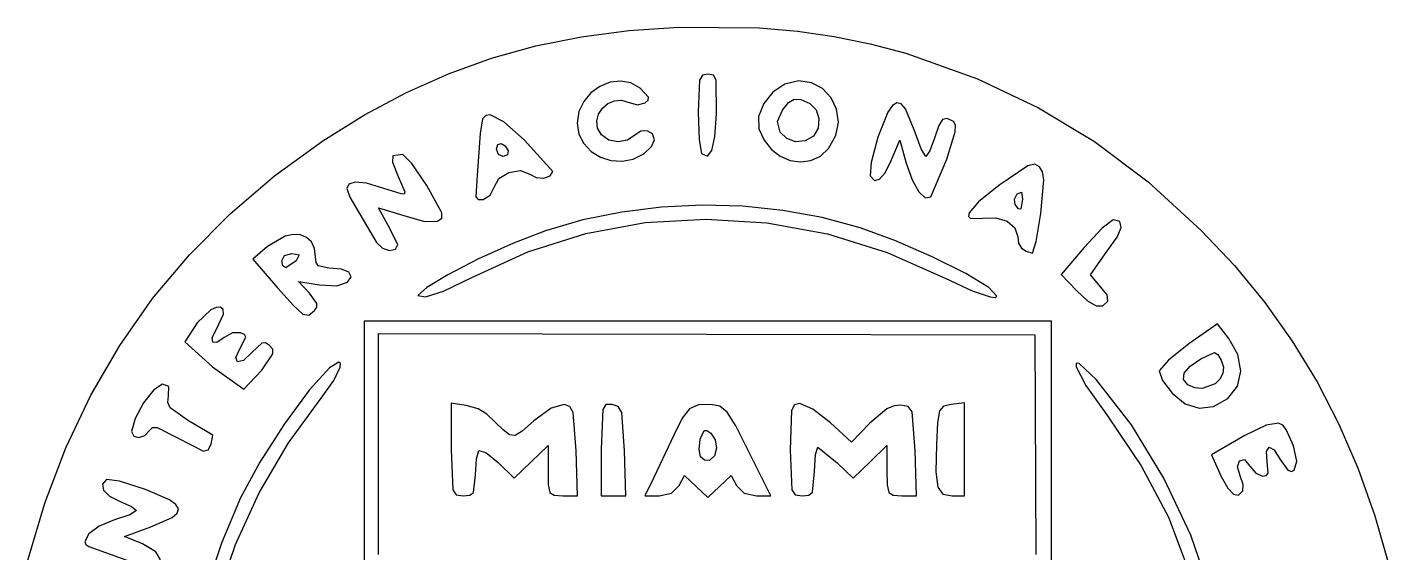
# Model space of a CAD drawing. Extents: x 1 to 102, y -1 to 101.
# Drawn here: x 1.7 to 100.9, y 62.2 to 100.5 of the extents above; entities that cross this region are included whole.
import ezdxf

# ---------------------------------------------------------------- set-up
doc = ezdxf.new("R2010")
doc.units = 0

msp = doc.modelspace()

# ---------------------------------------------------------------- linework, layer by layer
at = {"layer": 'Image'}
for p, q in [((42.095794, 99.827374), (45.559125, 100.276367)), ((45.559125, 100.276367), (49.186215, 100.515005)), ((49.186215, 100.515005), (55.073035, 100.468935)), ((55.073035, 100.468935), (57.835428, 100.23403)), ((57.835428, 100.23403), (60.514501, 99.851412)), ((38.769479, 99.159489), (42.095794, 99.827374)), ((60.514501, 99.851412), (63.13827, 99.316231)), ((63.13827, 99.316231), (65.734753, 98.62364)), ((32.420918, 97.132893), (35.553436, 98.264175)), ((35.553436, 98.264175), (38.769479, 99.159489)), ((65.734753, 98.62364), (70.957933, 96.746827)), ((29.345183, 95.757106), (32.420918, 97.132893)), ((44.182234, 96.505705), (43.446323, 96.208734)), ((44.948426, 96.600071), (44.182234, 96.505705)), ((45.696281, 96.464966), (44.948426, 96.600071)), ((46.377177, 96.073526), (45.696281, 96.464966)), ((50.708491, 96.668822), (50.597324, 94.332175)), ((50.924837, 97.021913), (50.708491, 96.668822)), ((51.317145, 97.095597), (50.924837, 97.021913)), ((51.711532, 97.024878), (51.317145, 97.095597)), ((51.914639, 96.666845), (51.711532, 97.024878)), ((51.934508, 94.213579), (51.914639, 96.666845)), ((56.904673, 96.372379), (56.03545, 95.796393)), ((57.93102, 96.607016), (56.904673, 96.372379)), ((58.865792, 96.477848), (57.93102, 96.607016)), ((59.665158, 96.049378), (58.865792, 96.477848)), ((70.957933, 96.746827), (75.400529, 94.648369)), ((26.299486, 94.128277), (29.345183, 95.757106)), ((42.789314, 95.736024), (42.259825, 95.114441)), ((43.446323, 96.208734), (42.789314, 95.736024)), ((46.984996, 95.420254), (46.377177, 96.073526)), ((46.959347, 95.209235), (46.984996, 95.420254)), ((56.03545, 95.796393), (55.372283, 94.954595)), ((57.183262, 95.02677), (57.597671, 95.278773)), ((57.597671, 95.278773), (58.085341, 95.251376)), ((58.085341, 95.251376), (58.734397, 94.966521)), ((60.285282, 95.386111), (59.665158, 96.049378)), ((60.682333, 94.552548), (60.285282, 95.386111)), ((41.906478, 94.37085), (41.777891, 93.532117)), ((42.259825, 95.114441), (41.906478, 94.37085)), ((43.34179, 94.183483), (43.61918, 94.619237)), ((43.61918, 94.619237), (44.014266, 94.959112)), ((44.014266, 94.959112), (44.494071, 95.16507)), ((44.494071, 95.16507), (45.025619, 95.199075)), ((45.025619, 95.199075), (45.57593, 95.023092)), ((45.57593, 95.023092), (46.189126, 94.854047)), ((46.189126, 94.854047), (46.735782, 95.010715)), ((46.735782, 95.010715), (46.959347, 95.209235)), ((50.597324, 94.332175), (50.668568, 92.309263)), ((55.372283, 94.954595), (55.006496, 94.0059)), ((56.390044, 93.642023), (56.753987, 94.473424)), ((56.753987, 94.473424), (57.183262, 95.02677)), ((58.734397, 94.966521), (59.187791, 94.51256)), ((59.187791, 94.51256), (59.392976, 93.863241)), ((60.812476, 93.613194), (60.682333, 94.552548)), ((64.419387, 94.322899), (63.699013, 92.508986)), ((64.752407, 94.807021), (64.419387, 94.322899)), ((65.073863, 95.010566), (64.752407, 94.807021)), ((65.38867, 94.934518), (65.073863, 95.010566)), ((65.701739, 94.579861), (65.38867, 94.934518)), ((66.342311, 93.038658), (65.701739, 94.579861)), ((75.400529, 94.648369), (79.484076, 92.186744)), ((23.257081, 92.237869), (26.299486, 94.128277)), ((34.895333, 93.857773), (34.719277, 92.785147)), ((35.122721, 94.098456), (34.895333, 93.857773)), ((35.452108, 94.14069), (35.122721, 94.098456)), ((36.444157, 93.625726), (35.452108, 94.14069)), ((37.926036, 92.304707), (36.444157, 93.625726)), ((41.777891, 93.532117), (41.907191, 92.733944)), ((43.215076, 93.689884), (43.34179, 94.183483)), ((43.272013, 93.176478), (43.215076, 93.689884)), ((51.81637, 92.555941), (51.934508, 94.213579)), ((51.934508, 94.213579), (51.934508, 94.213579)), ((55.006496, 94.0059), (55.029412, 93.109221)), ((56.581879, 92.885926), (56.390044, 93.642023)), ((59.392976, 93.863241), (59.333628, 93.168944)), ((60.631879, 92.632552), (60.812476, 93.613194)), ((68.132013, 93.362864), (67.841732, 92.509492)), ((68.402777, 93.793105), (68.132013, 93.362864)), ((68.730219, 93.864055), (68.402777, 93.793105)), ((69.190539, 93.639554), (68.730219, 93.864055)), ((69.346121, 93.386811), (69.190539, 93.639554)), ((69.327824, 92.890048), (69.346121, 93.386811)), ((34.719277, 92.785147), (34.489468, 89.739313)), ((40.014004, 90.000643), (37.926036, 92.304707)), ((41.907191, 92.733944), (42.264602, 92.041812)), ((43.545581, 92.6813), (43.272013, 93.176478)), ((44.0849, 92.304029), (43.545581, 92.6813)), ((44.771995, 92.174877), (44.0849, 92.304029)), ((45.457941, 92.294838), (44.771995, 92.174877)), ((45.993815, 92.664911), (45.457941, 92.294838)), ((46.421136, 92.954868), (45.993815, 92.664911)), ((46.889507, 92.971766), (46.421136, 92.954868)), ((47.267161, 92.747851), (46.889507, 92.971766)), ((47.192013, 91.821106), (47.422328, 92.315364)), ((47.422328, 92.315364), (47.267161, 92.747851)), ((50.668568, 92.309263), (50.839859, 91.326218)), ((51.59866, 91.533012), (51.81637, 92.555941)), ((55.029412, 93.109221), (55.398425, 92.282699)), ((55.398425, 92.282699), (55.929689, 91.616569)), ((57.046739, 92.405159), (56.581879, 92.885926)), ((56.581879, 92.885926), (56.581879, 92.885926)), ((57.699557, 92.181754), (57.046739, 92.405159)), ((58.993426, 92.580048), (58.396423, 92.233966)), ((59.333628, 93.168944), (58.993426, 92.580048)), ((60.096708, 91.675124), (60.631879, 92.632552)), ((63.699013, 92.508986), (63.201147, 90.661106)), ((64.65878, 90.810801), (65.285768, 92.287105)), ((65.285768, 92.287105), (65.756522, 90.605733)), ((66.842567, 91.668339), (66.342311, 93.038658)), ((67.841732, 92.509492), (67.474844, 91.512896)), ((68.726469, 90.910932), (69.327824, 92.890048)), ((19.742449, 89.700731), (23.257081, 92.237869)), ((35.89827, 91.637348), (36.002646, 91.965821)), ((36.045076, 91.256704), (35.89827, 91.637348)), ((35.89827, 91.637348), (35.89827, 91.637348)), ((36.002646, 91.965821), (36.248265, 92.045881)), ((36.398038, 91.098383), (36.045076, 91.256704)), ((36.248265, 92.045881), (36.533859, 91.891663)), ((36.533859, 91.891663), (36.758164, 91.517306)), ((36.758164, 91.517306), (36.709979, 91.221441)), ((42.264602, 92.041812), (42.804389, 91.476771)), ((42.804389, 91.476771), (43.480818, 91.059874)), ((45.87262, 90.908572), (46.638278, 91.294775)), ((46.638278, 91.294775), (47.192013, 91.821106)), ((46.638278, 91.294775), (46.638278, 91.294775)), ((50.839859, 91.326218), (51.275212, 91.128526)), ((51.275212, 91.128526), (51.59866, 91.533012)), ((55.929689, 91.616569), (56.579851, 91.1231)), ((58.396423, 92.233966), (57.699557, 92.181754)), ((59.502378, 91.121238), (60.096708, 91.675124)), ((60.096708, 91.675124), (60.096708, 91.675124)), ((67.186442, 91.098383), (66.842567, 91.668339)), ((67.474844, 91.512896), (67.186442, 91.098383)), ((79.484076, 92.186744), (83.375413, 89.248995)), ((28.365181, 91.151299), (28.32999, 90.684623)), ((28.32999, 90.684623), (28.750816, 89.636921)), ((29.078378, 91.239494), (28.365181, 91.151299)), ((29.742571, 90.590824), (29.078378, 91.239494)), ((30.843411, 88.981719), (29.742571, 90.590824)), ((36.709979, 91.221441), (36.398038, 91.098383)), ((43.480818, 91.059874), (44.248156, 90.812173)), ((44.248156, 90.812173), (45.060668, 90.754722)), ((45.060668, 90.754722), (45.87262, 90.908572)), ((56.579851, 91.1231), (57.305555, 90.814563)), ((57.305555, 90.814563), (58.063447, 90.703227)), ((58.063447, 90.703227), (58.810173, 90.801362)), ((58.810173, 90.801362), (59.502378, 91.121238)), ((63.201147, 90.661106), (63.121233, 89.686767)), ((64.217934, 89.924277), (64.65878, 90.810801)), ((65.756522, 90.605733), (66.18302, 89.404022)), ((67.555411, 88.165291), (68.726469, 90.910932)), ((68.726469, 90.910932), (68.726469, 90.910932)), ((74.62389, 90.425678), (72.493628, 88.999593)), ((75.129086, 90.542474), (74.62389, 90.425678)), ((75.467573, 90.355993), (75.129086, 90.542474)), ((75.691844, 89.988927), (75.467573, 90.355993)), ((16.501697, 86.937806), (19.742449, 89.700731)), ((28.750816, 89.636921), (29.227694, 88.52708)), ((34.489468, 89.739313), (34.403716, 88.167795)), ((35.707632, 88.825504), (36.081731, 89.493477)), ((36.081731, 89.493477), (36.816862, 89.944669)), ((36.816862, 89.944669), (37.65328, 90.081838)), ((37.65328, 90.081838), (38.33124, 89.807738)), ((38.33124, 89.807738), (38.791822, 89.566793)), ((38.791822, 89.566793), (39.348311, 89.532671)), ((39.348311, 89.532671), (39.816955, 89.68431)), ((39.816955, 89.68431), (40.014004, 90.000643)), ((63.121233, 89.686767), (63.454736, 89.366336)), ((63.454736, 89.366336), (63.818444, 89.444148)), ((63.818444, 89.444148), (64.217934, 89.924277)), ((66.18302, 89.404022), (66.668675, 88.537462)), ((75.557264, 86.953249), (75.779028, 89.395129)), ((75.779028, 89.395129), (75.691844, 89.988927)), ((25.156017, 89.08149), (25.013811, 88.761545)), ((25.013811, 88.761545), (25.211424, 88.141695)), ((25.610446, 89.225125), (25.156017, 89.08149)), ((26.429645, 89.149709), (25.610446, 89.225125)), ((28.971095, 88.377038), (26.429645, 89.149709)), ((29.187893, 88.350306), (28.971095, 88.377038)), ((29.227694, 88.52708), (29.187893, 88.350306)), ((31.931458, 87.00498), (30.843411, 88.981719)), ((34.933507, 87.97903), (35.437603, 88.280462)), ((35.437603, 88.280462), (35.707632, 88.825504)), ((35.707632, 88.825504), (35.707632, 88.825504)), ((66.668675, 88.537462), (67.147976, 88.094926)), ((72.493628, 88.999593), (71.0256, 87.807916)), ((73.633165, 87.98753), (73.840808, 88.377458)), ((73.840808, 88.377458), (74.14521, 88.507509)), ((74.14521, 88.507509), (74.233404, 87.993942)), ((83.375413, 89.248995), (87.241379, 85.722163)), ((25.211424, 88.141695), (27.177225, 84.847926)), ((28.018258, 86.079832), (27.31402, 87.368854)), ((27.31402, 87.368854), (29.1449, 86.807145)), ((34.403716, 88.167795), (34.576197, 87.9619)), ((34.576197, 87.9619), (34.933507, 87.97903)), ((47.937076, 87.418829), (45.028405, 87.061534)), ((50.887952, 87.557064), (47.937076, 87.418829)), ((53.845399, 87.475896), (50.887952, 87.557064)), ((56.773781, 87.174981), (53.845399, 87.475896)), ((67.147976, 88.094926), (67.555411, 88.165291)), ((71.0256, 87.807916), (70.335909, 86.99718)), ((73.685241, 87.601347), (73.633165, 87.98753)), ((73.924837, 87.293818), (73.685241, 87.601347)), ((73.685241, 87.601347), (73.685241, 87.601347)), ((74.096163, 87.256812), (73.924837, 87.293818)), ((74.233404, 87.993942), (74.096163, 87.256812)), ((13.538231, 83.953529), (16.501697, 86.937806)), ((29.1449, 86.807145), (30.665212, 86.36809)), ((30.665212, 86.36809), (31.615486, 86.400066)), ((31.615486, 86.400066), (31.922281, 86.6203)), ((31.922281, 86.6203), (31.931458, 87.00498)), ((42.197574, 86.485524), (39.480218, 85.691144)), ((45.028405, 87.061534), (42.197574, 86.485524)), ((46.747742, 86.285762), (51.162106, 86.548092)), ((51.162106, 86.548092), (55.601168, 86.274645)), ((59.637465, 86.653973), (56.773781, 87.174981)), ((62.400816, 85.91253), (59.637465, 86.653973)), ((70.335909, 86.99718), (70.286732, 86.742495)), ((70.286732, 86.742495), (70.436692, 86.59244)), ((70.436692, 86.59244), (71.340088, 86.618748)), ((71.340088, 86.618748), (72.287176, 86.643923)), ((72.287176, 86.643923), (73.09936, 86.384889)), ((73.09936, 86.384889), (73.667042, 85.90068)), ((75.222134, 84.905951), (75.557264, 86.953249)), ((75.557264, 86.953249), (75.557264, 86.953249)), ((80.827159, 86.489255), (80.036245, 85.890837)), ((81.327878, 86.368095), (80.827159, 86.489255)), ((81.425724, 85.942605), (81.327878, 86.368095)), ((21.092837, 85.421712), (20.502188, 85.292261)), ((21.624227, 85.39352), (21.092837, 85.421712)), ((22.074894, 85.212265), (21.624227, 85.39352)), ((28.72381, 84.697939), (28.018258, 86.079832)), ((39.480218, 85.691144), (37.138399, 84.786308)), ((38.179082, 84.153541), (42.40457, 85.487598)), ((42.40457, 85.487598), (46.747742, 86.285762)), ((55.601168, 86.274645), (60.018433, 85.46548)), ((60.018433, 85.46548), (64.367408, 84.120655)), ((64.920563, 84.993186), (62.400816, 85.91253)), ((73.667042, 85.90068), (73.880625, 85.250329)), ((80.036245, 85.890837), (78.724687, 84.484417)), ((81.124756, 85.23541), (81.425724, 85.942605)), ((87.241379, 85.722163), (89.665, 83.162927)), ((19.22897, 84.542124), (18.145332, 83.630302)), ((20.502188, 85.292261), (19.22897, 84.542124)), ((22.423374, 84.882523), (22.074894, 85.212265)), ((22.648203, 84.408873), (22.423374, 84.882523)), ((22.727915, 83.795892), (22.648203, 84.408873)), ((27.177225, 84.847926), (27.603285, 84.439698)), ((27.603285, 84.439698), (28.115382, 84.267732)), ((28.115382, 84.267732), (28.545048, 84.348366)), ((28.545048, 84.348366), (28.72381, 84.697939)), ((28.72381, 84.697939), (28.72381, 84.697939)), ((37.138399, 84.786308), (34.606723, 83.647147)), ((67.653992, 83.806534), (64.920563, 84.993186)), ((73.880625, 85.250329), (73.947657, 84.788291)), ((73.947657, 84.788291), (74.149715, 84.43872)), ((74.149715, 84.43872), (74.488245, 84.200042)), ((74.96469, 84.070687), (75.222134, 84.905951)), ((78.724687, 84.484417), (77.042368, 82.502602)), ((80.42903, 84.269139), (81.124756, 85.23541)), ((10.855461, 80.752337), (13.538231, 83.953529)), ((18.145332, 83.630302), (19.960362, 81.543516)), ((20.258474, 83.51367), (20.47146, 83.892312)), ((20.349413, 83.139946), (20.258474, 83.51367)), ((20.258474, 83.51367), (20.258474, 83.51367)), ((20.47146, 83.892312), (21.007224, 84.042836)), ((21.316806, 83.51367), (20.568055, 82.984504)), ((21.007224, 84.042836), (21.534191, 83.944041)), ((21.534191, 83.944041), (21.316806, 83.51367)), ((22.770435, 83.395224), (22.727915, 83.795892)), ((22.922146, 83.14587), (22.770435, 83.395224)), ((34.606723, 83.647147), (32.350589, 82.496263)), ((34.117774, 82.283532), (38.179082, 84.153541)), ((64.367408, 84.120655), (68.601599, 82.24023)), ((70.102513, 82.584345), (67.653992, 83.806534)), ((74.488245, 84.200042), (74.96469, 84.070687)), ((79.172285, 82.475552), (80.42903, 84.269139)), ((20.568055, 82.984504), (20.349413, 83.139946)), ((23.698053, 82.979102), (22.922146, 83.14587)), ((24.604699, 82.893861), (23.698053, 82.979102)), ((25.161074, 82.671992), (24.604699, 82.893861)), ((25.049866, 81.950156), (25.323892, 82.346441)), ((25.323892, 82.346441), (25.161074, 82.671992)), ((32.350589, 82.496263), (30.835394, 81.556261)), ((71.767536, 81.558391), (70.102513, 82.584345)), ((77.042368, 82.502602), (78.17653, 81.332444)), ((79.933972, 81.598881), (79.172285, 82.475552)), ((89.665, 83.162927), (91.877799, 80.477023)), ((19.960362, 81.543516), (21.113525, 80.247974)), ((22.284474, 81.152534), (21.493194, 82.006611)), ((21.493194, 82.006611), (23.004699, 81.756933)), ((23.004699, 81.756933), (24.275714, 81.677588)), ((24.275714, 81.677588), (25.049866, 81.950156)), ((30.835394, 81.556261), (30.17863, 80.972107)), ((32.038943, 81.286003), (34.117774, 82.283532)), ((34.117774, 82.283532), (34.117774, 82.283532)), ((68.601599, 82.24023), (70.551293, 81.326252)), ((72.353554, 80.938104), (71.767536, 81.558391)), ((80.402332, 81.041886), (79.933972, 81.598881)), ((8.456793, 77.338666), (10.855461, 80.752337)), ((22.821742, 80.38924), (22.284474, 81.152534)), ((22.820713, 80.121297), (22.821742, 80.38924)), ((30.17863, 80.972107), (30.726511, 80.875684)), ((30.726511, 80.875684), (32.038943, 81.286003)), ((70.551293, 81.326252), (71.875042, 80.876468)), ((71.875042, 80.876468), (72.233659, 80.840407)), ((72.233659, 80.840407), (72.353554, 80.938104)), ((78.17653, 81.332444), (78.972583, 80.599707)), ((78.972583, 80.599707), (79.596401, 80.235185)), ((80.076729, 80.229229), (80.442318, 80.572196)), ((80.442318, 80.572196), (80.402332, 81.041886)), ((80.442318, 80.572196), (80.442318, 80.572196)), ((91.877799, 80.477023), (93.883051, 77.658615)), ((15.086584, 79.933687), (14.102824, 78.982461)), ((15.494663, 80.118521), (15.086584, 79.933687)), ((15.807254, 80.122447), (15.494663, 80.118521)), ((15.508435, 78.523235), (16.027112, 79.626408)), ((15.994642, 79.955173), (15.807254, 80.122447)), ((16.027112, 79.626408), (15.994642, 79.955173)), ((21.113525, 80.247974), (21.798417, 79.630337)), ((21.798417, 79.630337), (22.237913, 79.552808)), ((22.237913, 79.552808), (22.65489, 79.877594)), ((22.65489, 79.877594), (22.820713, 80.121297)), ((22.65489, 79.877594), (22.65489, 79.877594)), ((79.596401, 80.235185), (80.076729, 80.229229)), ((14.102824, 78.982461), (13.202927, 77.599933)), ((15.201446, 77.92485), (15.508435, 78.523235)), ((51.302879, 79.103952), (26.255688, 79.103952)), ((26.255688, 79.103952), (26.255688, 62.746018)), ((76.350068, 79.103952), (51.302879, 79.103952)), ((76.350068, 62.746018), (76.350068, 79.103952)), ((88.42271, 78.913349), (86.355134, 77.457275)), ((89.263795, 77.862127), (88.42271, 78.913349)), ((13.202927, 77.599933), (15.228483, 75.790228)), ((15.23094, 77.582131), (15.201446, 77.92485)), ((15.539965, 77.556967), (15.23094, 77.582131)), ((16.071573, 77.911249), (15.539965, 77.556967)), ((16.681437, 78.253217), (16.071573, 77.911249)), ((17.259023, 78.271151), (16.681437, 78.253217)), ((17.252993, 77.202698), (17.635661, 77.955753)), ((17.542051, 78.131929), (17.259023, 78.271151)), ((17.635661, 77.955753), (17.542051, 78.131929)), ((18.804554, 77.522422), (18.111477, 76.852465)), ((19.075577, 77.528254), (18.804554, 77.522422)), ((19.37169, 77.344084), (19.075577, 77.528254)), ((27.314136, 62.128659), (27.31425, 78.22201)), ((27.31425, 78.22201), (51.214799, 78.166458)), ((51.214799, 78.166458), (75.115347, 78.110906)), ((75.115347, 78.110906), (75.207771, 62.115091)), ((86.355134, 77.457275), (84.864451, 76.278698)), ((89.924035, 76.689544), (89.263795, 77.862127)), ((93.883051, 77.658615), (95.684034, 74.701867)), ((6.345637, 73.716952), (8.456793, 77.338666)), ((16.926607, 76.477691), (17.252993, 77.202698)), ((17.045753, 76.14303), (16.926607, 76.477691)), ((18.111477, 76.852465), (17.48314, 76.250644)), ((18.814965, 75.535273), (19.619661, 76.743529)), ((19.611358, 77.068107), (19.37169, 77.344084)), ((19.619661, 76.743529), (19.611358, 77.068107)), ((86.442819, 75.831154), (87.229287, 76.379512)), ((87.229287, 76.379512), (88.218366, 76.823284)), ((88.218366, 76.823284), (88.460998, 76.673395)), ((88.460998, 76.673395), (88.707851, 76.261971)), ((90.128263, 75.481721), (89.924035, 76.689544)), ((15.228483, 75.790228), (17.494806, 74.167693)), ((17.48314, 76.250644), (17.045753, 76.14303)), ((17.494806, 74.167693), (18.814965, 75.535273)), ((18.814965, 75.535273), (18.814965, 75.535273)), ((23.731645, 75.719052), (22.269442, 74.091688)), ((24.424457, 76.138048), (23.731645, 75.719052)), ((24.067794, 74.802474), (24.516007, 75.755761)), ((24.541546, 76.032672), (24.424457, 76.138048)), ((24.516007, 75.755761), (24.541546, 76.032672)), ((78.354702, 76.027163), (78.125534, 76.066187)), ((78.125534, 76.066187), (78.13893, 75.790338)), ((78.13893, 75.790338), (78.851805, 74.427899)), ((79.582346, 74.870627), (78.354702, 76.027163)), ((84.864451, 76.278698), (84.183873, 75.489801)), ((84.183873, 75.489801), (84.415845, 74.801912)), ((86.011563, 75.316736), (86.442819, 75.831154)), ((88.707851, 76.261971), (88.862473, 75.769364)), ((88.862473, 75.769364), (88.816528, 75.303928)), ((89.879024, 74.369849), (90.128263, 75.481721)), ((11.564873, 74.517848), (10.944448, 74.117713)), ((12.043286, 74.344159), (11.564873, 74.517848)), ((23.141315, 73.508474), (24.067794, 74.802474)), ((78.851805, 74.427899), (80.410102, 72.207594)), ((82.174796, 71.55902), (79.582346, 74.870627)), ((84.415845, 74.801912), (85.119161, 73.866182)), ((85.948002, 74.860739), (86.011563, 75.316736)), ((86.26462, 74.487646), (85.948002, 74.860739)), ((86.78809, 74.262904), (86.26462, 74.487646)), ((86.26462, 74.487646), (86.26462, 74.487646)), ((88.261199, 74.554981), (87.318387, 74.215947)), ((88.604581, 74.890766), (88.261199, 74.554981)), ((88.816528, 75.303928), (88.604581, 74.890766)), ((95.684034, 74.701867), (97.284022, 71.600944)), ((4.525398, 69.891632), (6.345637, 73.716952)), ((10.944448, 74.117713), (10.202697, 73.16419)), ((11.956422, 73.193622), (12.007926, 73.668563)), ((12.007926, 73.668563), (12.043286, 74.344159)), ((22.269442, 74.091688), (20.467214, 71.629598)), ((20.749834, 70.242608), (23.141315, 73.508474)), ((85.119161, 73.866182), (86.083237, 73.094391)), ((87.318387, 74.215947), (86.78809, 74.262904)), ((88.138588, 72.901468), (89.178864, 73.485122)), ((89.178864, 73.485122), (89.879024, 74.369849)), ((89.178864, 73.485122), (89.178864, 73.485122)), ((10.202697, 73.16419), (9.581165, 72.027601)), ((12.129814, 72.798517), (11.956422, 73.193622)), ((13.468985, 71.85305), (12.129814, 72.798517)), ((33.694304, 72.977533), (32.60568, 73.149102)), ((32.60568, 73.149102), (32.60568, 69.776536)), ((34.58378, 72.716727), (33.694304, 72.977533)), ((35.193606, 72.330609), (34.58378, 72.716727)), ((39.888751, 72.783561), (38.619966, 71.845472)), ((40.832359, 73.039855), (39.888751, 72.783561)), ((41.258115, 72.898304), (40.832359, 73.039855)), ((41.5015, 72.45803), (41.258115, 72.898304)), ((41.702935, 69.66716), (41.5015, 72.45803)), ((43.647764, 72.689987), (43.541779, 69.779891)), ((43.884254, 73.04363), (43.647764, 72.689987)), ((44.335528, 73.043081), (43.884254, 73.04363)), ((44.77798, 72.903804), (44.335528, 73.043081)), ((45.028145, 72.470146), (44.77798, 72.903804)), ((45.230707, 69.66716), (45.028145, 72.470146)), ((49.978683, 72.73493), (49.442431, 72.047642)), ((50.614898, 73.016983), (49.978683, 72.73493)), ((51.522147, 73.03523), (50.614898, 73.016983)), ((52.166717, 72.913121), (51.522147, 73.03523)), ((52.704318, 72.476751), (52.166717, 72.913121)), ((53.33376, 71.482388), (52.704318, 72.476751)), ((57.407063, 72.60425), (57.300095, 69.755354)), ((57.621088, 73.023037), (57.407063, 72.60425)), ((58.01353, 73.106739), (57.621088, 73.023037)), ((58.963557, 72.695483), (58.01353, 73.106739)), ((60.245814, 71.706717), (58.963557, 72.695483)), ((64.353375, 72.723274), (63.107549, 71.681936)), ((64.875399, 72.94306), (64.353375, 72.723274)), ((65.373176, 72.987034), (64.875399, 72.94306)), ((65.905217, 72.892169), (65.373176, 72.987034)), ((66.190785, 72.509035), (65.905217, 72.892169)), ((66.397345, 69.660427), (66.190785, 72.509035)), ((68.172469, 72.581782), (68.032314, 71.738853)), ((68.472809, 72.929144), (68.172469, 72.581782)), ((69.029938, 73.041977), (68.472809, 72.929144)), ((70.000076, 73.153605), (69.029938, 73.041977)), ((70.000076, 69.778788), (70.000076, 73.153605)), ((86.083237, 73.094391), (87.098213, 72.772022)), ((87.098213, 72.772022), (88.138588, 72.901468)), ((9.581165, 72.027601), (9.321395, 71.078269)), ((15.239701, 70.812553), (13.468985, 71.85305)), ((20.467214, 71.629598), (18.677114, 68.84692)), ((36.390502, 71.198416), (35.193606, 72.330609)), ((38.619966, 71.845472), (37.778053, 71.108049)), ((49.442431, 72.047642), (48.835074, 70.813686)), ((54.253853, 69.686303), (53.33376, 71.482388)), ((61.76466, 70.306692), (60.245814, 71.706717)), ((63.107549, 71.681936), (61.76466, 70.306692)), ((68.032314, 71.738853), (67.955741, 70.139314)), ((80.410102, 72.207594), (82.879861, 68.588388)), ((84.532689, 67.682298), (82.174796, 71.55902)), ((91.97967, 71.531352), (90.428101, 70.797038)), ((92.87894, 71.694447), (91.97967, 71.531352)), ((93.181089, 71.541026), (92.87894, 71.694447)), ((93.436713, 71.219886), (93.181089, 71.541026)), ((97.284022, 71.600944), (98.686293, 68.350011)), ((9.321395, 71.078269), (9.477436, 70.744713)), ((9.477436, 70.744713), (9.845761, 70.650756)), ((9.845761, 70.650756), (10.279652, 70.788407)), ((10.279652, 70.788407), (10.632391, 71.149677)), ((10.632391, 71.149677), (10.847257, 71.367892)), ((10.847257, 71.367892), (11.19756, 71.369373)), ((11.19756, 71.369373), (12.67839, 70.626528)), ((12.67839, 70.626528), (14.559049, 69.652684)), ((15.113763, 70.158623), (15.239701, 70.812553)), ((36.866356, 70.843448), (36.390502, 71.198416)), ((37.261194, 70.793683), (36.866356, 70.843448)), ((37.778053, 71.108049), (37.261194, 70.793683)), ((48.835074, 70.813686), (47.371631, 67.726886)), ((50.667806, 69.766404), (50.755023, 70.512093)), ((50.755023, 70.512093), (51.036248, 71.157416)), ((51.036248, 71.157416), (51.231124, 71.154604)), ((51.231124, 71.154604), (51.510812, 70.963884)), ((51.510812, 70.963884), (51.836922, 70.472655)), ((51.836922, 70.472655), (51.925893, 69.859026)), ((90.428101, 70.797038), (87.99172, 69.384088)), ((93.96379, 70.04123), (93.436713, 71.219886)), ((2.999486, 65.86714), (4.525398, 69.891632)), ((14.559049, 69.652684), (14.899761, 69.740353)), ((14.899761, 69.740353), (15.113763, 70.158623)), ((15.113763, 70.158623), (15.113763, 70.158623)), ((18.628662, 66.620969), (20.749834, 70.242608)), ((32.60568, 69.776536), (32.716935, 66.829421)), ((34.440475, 69.083225), (34.610954, 69.702763)), ((34.610954, 69.702763), (35.125042, 69.540206)), ((35.125042, 69.540206), (36.022065, 68.810411)), ((38.426506, 68.873411), (39.661227, 70.070149)), ((39.661227, 70.070149), (39.661227, 68.23706)), ((41.804368, 66.403971), (41.702935, 69.66716)), ((43.541779, 69.779891), (43.541779, 66.403971)), ((45.33214, 66.403971), (45.230707, 69.66716)), ((50.772829, 69.227617), (50.667806, 69.766404)), ((51.925893, 69.859026), (51.785468, 69.299509)), ((55.884351, 66.403971), (54.253853, 69.686303)), ((57.300095, 69.755354), (57.411498, 66.827303)), ((59.136768, 69.413601), (59.31177, 69.931743)), ((59.31177, 69.931743), (60.722878, 68.804207)), ((63.120921, 68.873411), (64.355637, 70.070149)), ((64.355637, 70.070149), (64.355637, 68.23706)), ((66.498778, 66.403971), (66.397345, 69.660427)), ((67.955741, 70.139314), (67.920189, 68.142474)), ((70.000076, 66.403971), (70.000076, 69.778788)), ((91.994296, 69.631386), (92.198629, 69.925517)), ((92.048659, 68.873411), (91.994296, 69.631386)), ((92.198629, 69.925517), (92.56451, 69.737692)), ((92.56451, 69.737692), (92.994791, 69.049801)), ((94.212121, 68.912854), (93.96379, 70.04123)), ((18.677114, 68.84692), (17.251293, 66.257791)), ((34.369567, 67.932671), (34.440475, 69.083225)), ((36.022065, 68.810411), (37.191787, 67.676673)), ((37.191787, 67.676673), (38.426506, 68.873411)), ((51.063718, 68.99065), (50.772816, 69.227617)), ((50.772816, 69.227617), (50.772829, 69.227617)), ((51.423389, 68.970616), (51.063718, 68.99065)), ((51.785468, 69.299509), (51.423389, 68.970616)), ((59.06398, 68.167856), (59.136768, 69.413601)), ((60.722878, 68.804207), (61.886199, 67.676673)), ((61.886199, 67.676673), (63.120921, 68.873411)), ((82.879861, 68.588388), (84.855693, 64.828738)), ((87.99172, 69.384088), (88.704443, 67.801025)), ((89.87888, 68.496896), (90.043019, 68.949159)), ((90.092014, 67.845662), (89.87888, 68.496896)), ((90.043019, 68.949159), (90.40707, 69.027885)), ((90.40707, 69.027885), (90.793667, 68.558507)), ((90.793667, 68.558507), (91.234695, 68.033462)), ((92.118148, 68.036975), (92.048659, 68.873411)), ((92.994791, 69.049801), (93.565852, 68.251625)), ((94.025552, 68.261147), (94.212121, 68.912854)), ((7.487121, 67.594581), (7.197921, 67.233214)), ((8.436851, 67.449736), (7.487121, 67.594581)), ((10.325079, 66.85726), (8.436851, 67.449736)), ((34.230491, 66.645035), (34.369567, 67.932671)), ((34.369567, 67.932671), (34.369567, 67.932671)), ((39.661227, 68.23706), (39.680147, 67.188474)), ((47.371631, 67.726886), (46.702434, 66.403971)), ((49.203963, 67.142687), (49.599311, 67.881402)), ((49.599311, 67.881402), (50.451094, 67.081192)), ((52.154664, 67.081192), (53.006447, 67.881402)), ((53.006447, 67.881402), (53.401795, 67.142687)), ((58.931688, 66.668553), (59.06398, 68.167856)), ((59.06398, 68.167856), (59.06398, 68.167856)), ((64.355637, 68.23706), (64.374557, 67.188474)), ((67.920189, 68.142474), (68.050549, 67.015471)), ((86.494244, 63.540774), (84.532689, 67.682298)), ((88.704443, 67.801025), (89.194366, 66.956376)), ((90.313045, 67.21398), (90.092014, 67.845662)), ((91.234695, 68.033462), (91.736324, 67.815079)), ((91.736324, 67.815079), (91.988374, 67.865217)), ((91.988374, 67.865217), (92.118148, 68.036975)), ((93.565852, 68.251625), (93.819732, 68.165768)), ((93.819732, 68.165768), (94.025552, 68.261147)), ((98.686293, 68.350011), (99.894123, 64.943232)), ((7.197921, 67.233214), (7.28742, 66.802425)), ((7.28742, 66.802425), (7.715097, 66.369859)), ((12.092786, 66.10447), (10.325079, 66.85726)), ((16.890395, 62.858973), (18.628662, 66.620969)), ((32.716935, 66.829421), (32.978889, 66.458122)), ((32.978889, 66.458122), (33.487625, 66.403971)), ((33.965061, 66.446598), (34.230491, 66.645035)), ((39.680147, 67.188474), (39.800978, 66.643035)), ((39.800978, 66.643035), (40.119825, 66.436336)), ((47.755525, 66.403971), (48.645522, 66.587141)), ((48.645522, 66.587141), (49.203963, 67.142687)), ((49.203963, 67.142687), (49.203963, 67.142687)), ((50.451094, 67.081192), (51.302879, 66.280982)), ((51.302879, 66.280982), (52.154664, 67.081192)), ((53.401795, 67.142687), (53.958641, 66.588004)), ((53.958641, 66.588004), (54.840748, 66.403971)), ((57.411498, 66.827303), (57.67347, 66.45799)), ((57.67347, 66.45799), (58.182037, 66.403971)), ((58.667106, 66.448068), (58.931688, 66.668553)), ((64.374557, 67.188474), (64.495388, 66.643035)), ((64.495388, 66.643035), (64.814236, 66.436336)), ((68.050549, 67.015471), (68.421335, 66.516554)), ((68.421335, 66.516554), (69.107061, 66.403971)), ((89.194366, 66.956376), (89.608294, 66.507585)), ((89.608294, 66.507585), (89.964252, 66.44262)), ((89.964252, 66.44262), (90.280265, 66.749455)), ((90.280265, 66.749455), (90.313045, 67.21398)), ((90.280265, 66.749455), (90.280265, 66.749455)), ((1.720666, 61.538924), (2.999486, 65.86714)), ((7.715097, 66.369859), (8.440432, 66.003159)), ((8.440432, 66.003159), (9.312454, 65.618489)), ((9.312454, 65.618489), (9.675153, 65.320617)), ((12.556329, 65.771277), (12.092786, 66.10447)), ((12.741704, 65.453205), (12.556329, 65.771277)), ((17.251293, 66.257791), (15.866455, 62.957831)), ((33.487625, 66.403971), (33.965061, 66.446598)), ((40.119825, 66.436336), (40.732796, 66.403971)), ((40.732796, 66.403971), (41.804368, 66.403971)), ((43.541779, 66.403971), (44.436958, 66.403971)), ((44.436958, 66.403971), (45.33214, 66.403971)), ((46.702434, 66.403971), (47.755525, 66.403971)), ((54.840748, 66.403971), (55.884351, 66.403971)), ((58.182037, 66.403971), (58.667106, 66.448068)), ((64.814236, 66.436336), (65.427209, 66.403971)), ((65.427209, 66.403971), (66.498778, 66.403971)), ((69.107061, 66.403971), (70.000076, 66.403971)), ((8.073394, 64.636091), (6.969084, 64.185902)), ((9.204636, 65.022162), (8.073394, 64.636091)), ((9.675153, 65.320617), (9.204636, 65.022162)), ((10.732111, 64.126948), (12.284067, 64.82139)), ((12.284067, 64.82139), (12.65044, 65.139996)), ((12.65044, 65.139996), (12.741704, 65.453205)), ((84.855693, 64.828738), (86.376092, 60.843369)), ((99.894123, 64.943232), (100.910787, 61.374772)), ((6.201284, 63.617572), (5.906281, 63.073718)), ((6.969084, 64.185902), (6.201284, 63.617572)), ((8.799093, 63.432077), (10.732111, 64.126948)), ((87.897682, 59.434759), (86.494244, 63.540774)), ((5.906281, 63.073718), (5.978668, 62.855538)), ((5.978668, 62.855538), (6.220361, 62.696959)), ((6.220361, 62.696959), (8.979236, 61.707232)), ((10.117269, 62.889555), (8.799093, 63.432077)), ((11.081236, 62.326893), (10.117269, 62.889555)), ((15.866455, 62.957831), (14.721113, 59.524813)), ((15.647631, 59.172034), (16.890395, 62.858973)), ((26.255688, 62.746018), (26.363677, 49.041256)), ((76.24277, 49.108906), (76.350068, 62.746018)), ((11.437242, 61.72967), (11.081236, 62.326893))]:
    msp.add_line(p, q, dxfattribs=at)

doc.saveas('drawing.dxf')
